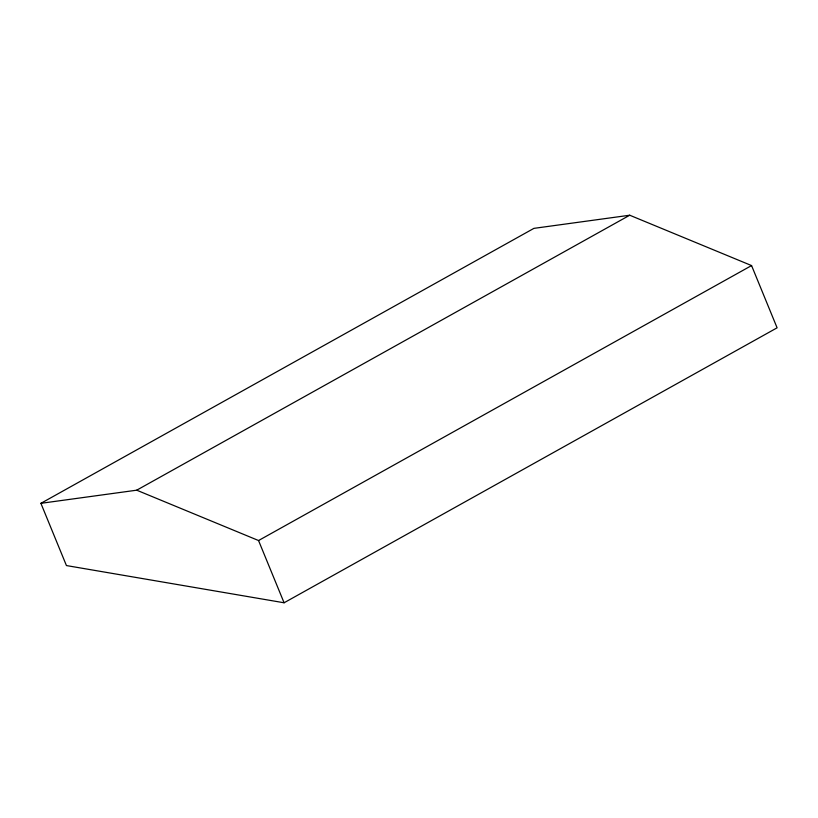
<?xml version="1.0" encoding="UTF-8"?>
<svg xmlns="http://www.w3.org/2000/svg" width="818" height="818" viewBox="0 0 818 818"><rect width="100%" height="100%" fill="white"/><g stroke="black" fill="none" stroke-linecap="round" stroke-linejoin="round"><path stroke-width="1.23" d="M40.9 503.326L533.919 228.365L629.727 215.226L751.568 265.574L777.1 327.814L284.081 602.774L66.432 565.565L40.9 503.326L136.708 490.186L629.727 215.226M136.708 490.186L258.549 540.534L751.568 265.574M258.549 540.534L284.081 602.774"/></g></svg>
